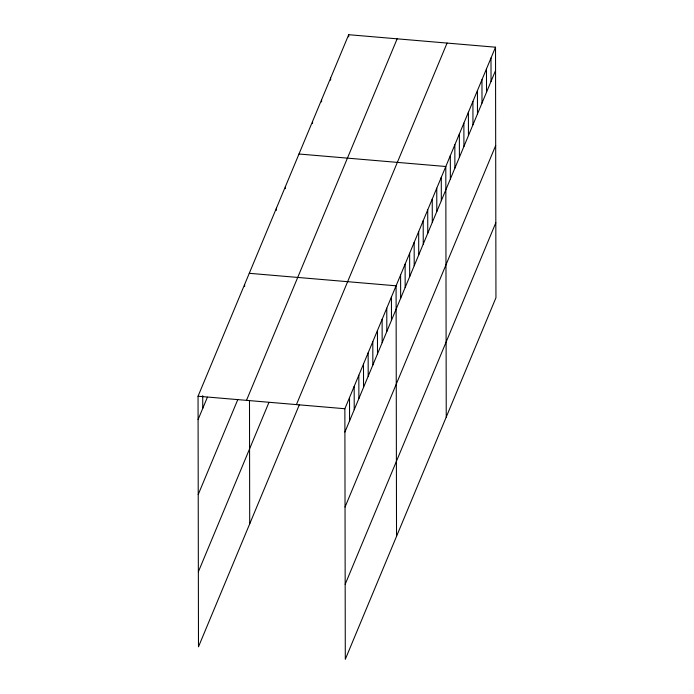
<?xml version="1.0" encoding="UTF-8"?>
<svg xmlns="http://www.w3.org/2000/svg" width="694" height="694" viewBox="0 0 694 694"><rect width="100%" height="100%" fill="white"/><g stroke="black" fill="none" stroke-linecap="round" stroke-linejoin="round"><path stroke-width="1.04" d="M299.418 404.576L198.484 646.799L198.05 396.231L348.7 34.7L495.516 47.201L495.95 297.769L345.3 659.3L344.866 408.731L495.516 47.201M198.085 419.566L207.402 397.211M198.215 494.553L237.799 399.571M246.5 400.351L397.15 38.829M198.354 571.813L268.882 402.555M296.416 404.602L447.066 43.071M344.909 432.067L495.559 70.536M345.039 507.054L495.69 145.523M345.17 584.313L495.82 222.783M298.984 154.007L445.8 166.508L446.242 417.077M249.267 273.306L396.083 285.807L396.526 536.384M198.05 396.231L344.866 408.731M490.996 58.044L491.04 81.38M486.477 68.888L486.52 92.224M481.957 79.741L482 103.076M477.437 90.584L477.481 113.92M472.918 101.428L472.961 124.764M468.398 112.272L468.441 135.608M463.878 123.124L463.922 146.46M459.359 133.968L459.402 157.304M454.839 144.812L454.882 168.148M450.319 155.656L450.363 178.991M441.28 177.352L441.323 200.687M436.76 188.195L436.804 211.531M432.241 199.039L432.284 222.375M427.721 209.892L427.764 233.227M423.201 220.735L423.245 244.071M418.682 231.579L418.725 254.915M414.162 242.423L414.205 265.759M409.642 253.275L409.686 276.602M405.123 264.119L405.166 287.455M400.603 274.963L400.646 298.299M391.433 296.98L391.468 320.316M386.775 308.153L386.818 331.489M382.116 319.335L382.16 342.671M377.458 330.509L377.501 353.845M372.808 341.682L372.843 365.018M368.15 352.856L368.193 376.191M363.491 364.029L363.535 387.365M358.833 375.202L358.876 398.538M354.183 386.376L354.218 409.712M349.524 397.549L349.559 420.885M348.7 34.7L348.7 36.825M330.622 78.084L330.622 80.2M321.582 99.771L321.582 101.897M312.543 121.467L312.543 123.584M285.425 186.539L285.425 188.664M276.386 208.235L276.386 210.351M249.493 400.603L249.701 523.883M244.609 284.479L244.618 286.605M202.726 395.658L202.743 408.384"/></g></svg>
